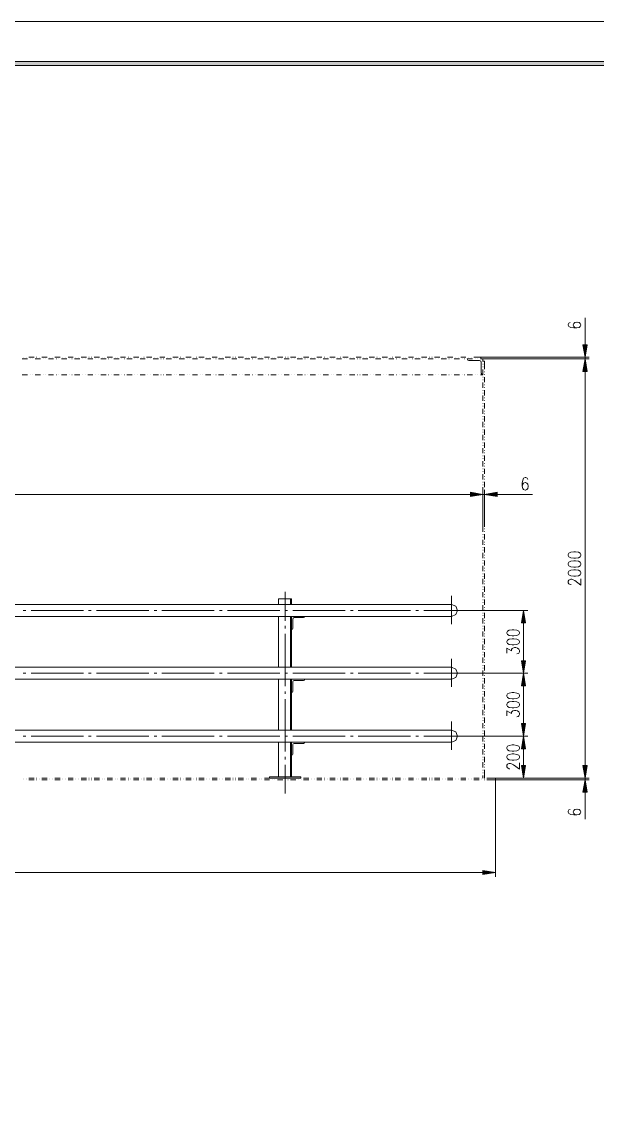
# Model space of a CAD drawing. Header units: millimetres. Extents: x 0 to 829, y 0 to 586.
# Drawn here: x 415.3 to 550.9, y 331.6 to 585.6 of the extents above; entities that cross this region are included whole.
import ezdxf

# ---------------------------------------------------------------- set-up
doc = ezdxf.new("R2010")
doc.units = ezdxf.units.MM

msp = doc.modelspace()

# ---------------------------------------------------------------- hatches: boundary and pattern name
h = msp.add_hatch(color=0)
h.dxf.hatch_style = 2
h.paths.add_polyline_path([(819.788528, 576.266028), (818.80075, 575.281778), (25.142472, 575.281778), (24.154694, 576.266028)])
h = msp.add_hatch(color=0)
h.dxf.hatch_style = 2
h.paths.add_polyline_path([(547.458194, 509.605139), (547.952083, 506.648861), (548.442444, 509.605139)])
h = msp.add_hatch(color=0)
h.dxf.hatch_style = 2
h.paths.add_polyline_path([(547.458194, 503.297472), (547.952083, 506.25375), (548.442444, 503.297472)])
h = msp.add_hatch(color=0)
h.dxf.hatch_style = 2
h.paths.add_polyline_path([(547.458194, 503.297472), (547.952083, 506.25375), (548.442444, 503.297472)])
h = msp.add_hatch(color=0)
h.dxf.hatch_style = 2
h.paths.add_polyline_path([(520.961056, 474.88475), (523.917333, 474.390861), (520.961056, 473.896972)])
h = msp.add_hatch(color=0)
h.dxf.hatch_style = 2
h.paths.add_polyline_path([(520.961056, 474.88475), (523.917333, 474.390861), (520.961056, 473.896972)])
h = msp.add_hatch(color=0)
h.dxf.hatch_style = 2
h.paths.add_polyline_path([(527.268722, 474.88475), (524.312444, 474.390861), (527.268722, 473.896972)])
h = msp.add_hatch(color=0)
h.dxf.hatch_style = 2
h.paths.add_polyline_path([(532.976667, 444.140167), (533.470556, 447.099972), (533.960917, 444.140167)])
h = msp.add_hatch(color=0)
h.dxf.hatch_style = 2
h.paths.add_polyline_path([(532.976667, 435.267806), (533.470556, 432.311528), (533.960917, 435.267806)])
h = msp.add_hatch(color=0)
h.dxf.hatch_style = 2
h.paths.add_polyline_path([(532.976667, 429.351722), (533.470556, 432.311528), (533.960917, 429.351722)])
h = msp.add_hatch(color=0)
h.dxf.hatch_style = 2
h.paths.add_polyline_path([(532.976667, 420.479361), (533.470556, 417.523083), (533.960917, 420.479361)])
h = msp.add_hatch(color=0)
h.dxf.hatch_style = 2
h.paths.add_polyline_path([(532.976667, 414.563278), (533.470556, 417.523083), (533.960917, 414.563278)])
h = msp.add_hatch(color=0)
h.dxf.hatch_style = 2
h.paths.add_polyline_path([(532.976667, 410.619222), (533.470556, 407.662944), (533.960917, 410.619222)])
h = msp.add_hatch(color=0)
h.dxf.hatch_style = 2
h.paths.add_polyline_path([(547.458194, 410.619222), (547.952083, 407.662944), (548.442444, 410.619222)])
h = msp.add_hatch(color=0)
h.dxf.hatch_style = 2
h.paths.add_polyline_path([(547.458194, 410.619222), (547.952083, 407.662944), (548.442444, 410.619222)])
h = msp.add_hatch(color=0)
h.dxf.hatch_style = 2
h.paths.add_polyline_path([(547.458194, 404.311556), (547.952083, 407.267833), (548.442444, 404.311556)])
h = msp.add_hatch(color=0)
h.dxf.hatch_style = 2
h.paths.add_polyline_path([(523.917333, 385.914194), (526.873611, 385.420306), (523.917333, 384.926417)])

# ---------------------------------------------------------------- linework, layer by layer
at = {"color": 0, "lineweight": 0}
for points in [[(0, 0), (0, 585.632278), (829.154778, 585.632278), (829.154778, 0)], [(819.788528, 576.266028), (818.80075, 575.281778), (25.142472, 575.281778), (24.154694, 576.266028)], [(547.458194, 509.605139), (547.952083, 506.648861), (548.442444, 509.605139)], [(547.458194, 503.297472), (547.952083, 506.25375), (548.442444, 503.297472)], [(547.458194, 503.297472), (547.952083, 506.25375), (548.442444, 503.297472)], [(520.961056, 474.88475), (523.917333, 474.390861), (520.961056, 473.896972)], [(520.961056, 474.88475), (523.917333, 474.390861), (520.961056, 473.896972)], [(527.268722, 474.88475), (524.312444, 474.390861), (527.268722, 473.896972)], [(544.008028, 460.022222), (544.149139, 459.704722), (544.572472, 459.493056), (545.2745, 459.387222), (545.697833, 459.387222), (546.403389, 459.493056), (546.823194, 459.704722), (546.964306, 460.022222), (546.964306, 460.233889), (546.823194, 460.551389), (546.403389, 460.763056), (545.697833, 460.865361), (545.2745, 460.865361), (544.572472, 460.763056), (544.149139, 460.551389), (544.008028, 460.233889)], [(544.008028, 457.909083), (544.149139, 457.591583), (544.572472, 457.379917), (545.2745, 457.274083), (545.697833, 457.274083), (546.403389, 457.379917), (546.823194, 457.591583), (546.964306, 457.909083), (546.964306, 458.12075), (546.823194, 458.43825), (546.403389, 458.649917), (545.697833, 458.75575), (545.2745, 458.75575), (544.572472, 458.649917), (544.149139, 458.43825), (544.008028, 458.12075)], [(544.008028, 455.795944), (544.149139, 455.478444), (544.572472, 455.266778), (545.2745, 455.164472), (545.697833, 455.164472), (546.403389, 455.266778), (546.823194, 455.478444), (546.964306, 455.795944), (546.964306, 456.007611), (546.823194, 456.325111), (546.403389, 456.536778), (545.697833, 456.642611), (545.2745, 456.642611), (544.572472, 456.536778), (544.149139, 456.325111), (544.008028, 456.007611)], [(532.976667, 444.140167), (533.470556, 447.099972), (533.960917, 444.140167)], [(529.5265, 441.713056), (529.667611, 441.395556), (530.087417, 441.183889), (530.792972, 441.078056), (531.216306, 441.078056), (531.918333, 441.183889), (532.341667, 441.395556), (532.482778, 441.713056), (532.482778, 441.924722), (532.341667, 442.238694), (531.918333, 442.450361), (531.216306, 442.556194), (530.792972, 442.556194), (530.087417, 442.450361), (529.667611, 442.238694), (529.5265, 441.924722)], [(529.5265, 439.599917), (529.667611, 439.282417), (530.087417, 439.07075), (530.792972, 438.964917), (531.216306, 438.964917), (531.918333, 439.07075), (532.341667, 439.282417), (532.482778, 439.599917), (532.482778, 439.811583), (532.341667, 440.129083), (531.918333, 440.337222), (531.216306, 440.443056), (530.792972, 440.443056), (530.087417, 440.337222), (529.667611, 440.129083), (529.5265, 439.811583)], [(532.976667, 435.267806), (533.470556, 432.311528), (533.960917, 435.267806)], [(532.976667, 429.351722), (533.470556, 432.311528), (533.960917, 429.351722)], [(529.5265, 426.924611), (529.667611, 426.607111), (530.087417, 426.395444), (530.792972, 426.289611), (531.216306, 426.289611), (531.918333, 426.395444), (532.341667, 426.607111), (532.482778, 426.924611), (532.482778, 427.136278), (532.341667, 427.45025), (531.918333, 427.661917), (531.216306, 427.76775), (530.792972, 427.76775), (530.087417, 427.661917), (529.667611, 427.45025), (529.5265, 427.136278)], [(529.5265, 424.811472), (529.667611, 424.493972), (530.087417, 424.282306), (530.792972, 424.176472), (531.216306, 424.176472), (531.918333, 424.282306), (532.341667, 424.493972), (532.482778, 424.811472), (532.482778, 425.023139), (532.341667, 425.340639), (531.918333, 425.548778), (531.216306, 425.654611), (530.792972, 425.654611), (530.087417, 425.548778), (529.667611, 425.340639), (529.5265, 425.023139)], [(532.976667, 420.479361), (533.470556, 417.523083), (533.960917, 420.479361)], [(532.976667, 414.563278), (533.470556, 417.523083), (533.960917, 414.563278)], [(529.5265, 414.598556), (529.667611, 414.281056), (530.087417, 414.072917), (530.792972, 413.967083), (531.216306, 413.967083), (531.918333, 414.072917), (532.341667, 414.281056), (532.482778, 414.598556), (532.482778, 414.810222), (532.341667, 415.127722), (531.918333, 415.339389), (531.216306, 415.445222), (530.792972, 415.445222), (530.087417, 415.339389), (529.667611, 415.127722), (529.5265, 414.810222)], [(529.5265, 412.485417), (529.667611, 412.171444), (530.087417, 411.959778), (530.792972, 411.853944), (531.216306, 411.853944), (531.918333, 411.959778), (532.341667, 412.171444), (532.482778, 412.485417), (532.482778, 412.697083), (532.341667, 413.014583), (531.918333, 413.22625), (531.216306, 413.332083), (530.792972, 413.332083), (530.087417, 413.22625), (529.667611, 413.014583), (529.5265, 412.697083)], [(532.976667, 410.619222), (533.470556, 407.662944), (533.960917, 410.619222)], [(547.458194, 410.619222), (547.952083, 407.662944), (548.442444, 410.619222)], [(547.458194, 410.619222), (547.952083, 407.662944), (548.442444, 410.619222)], [(547.458194, 404.311556), (547.952083, 407.267833), (548.442444, 404.311556)], [(523.917333, 385.914194), (526.873611, 385.420306), (523.917333, 384.926417)]]:
    msp.add_lwpolyline(points, close=True, dxfattribs=at)
for points in [[(547.952083, 509.605139), (547.952083, 515.909278)], [(544.431361, 514.819194), (544.149139, 514.713361), (544.008028, 514.395861), (544.008028, 514.184194), (544.149139, 513.866694), (544.572472, 513.655028), (545.2745, 513.549194), (545.980056, 513.549194), (546.540972, 513.655028), (546.823194, 513.866694), (546.964306, 514.184194), (546.964306, 514.290028), (546.823194, 514.607528), (546.540972, 514.819194), (546.121167, 514.925028), (545.980056, 514.925028), (545.556722, 514.819194), (545.2745, 514.607528), (545.133389, 514.290028), (545.133389, 514.184194), (545.2745, 513.866694), (545.556722, 513.655028), (545.980056, 513.549194)], [(415.466389, 506.25375), (416.697583, 506.25375)], [(415.773306, 506.648861), (415.790944, 506.648861)], [(416.390667, 506.648861), (416.408306, 506.648861)], [(417.008028, 506.648861), (418.239222, 506.648861)], [(417.314944, 506.25375), (417.332583, 506.25375)], [(417.932306, 506.25375), (417.949944, 506.25375)], [(418.546139, 506.25375), (419.780861, 506.25375)], [(418.856583, 506.648861), (418.874222, 506.648861)], [(419.470417, 506.648861), (419.488056, 506.648861)], [(420.087778, 506.648861), (421.318972, 506.648861)], [(420.394694, 506.25375), (420.412333, 506.25375)], [(421.012056, 506.25375), (421.029694, 506.25375)], [(421.629417, 506.25375), (422.860611, 506.25375)], [(421.936333, 506.648861), (421.953972, 506.648861)], [(422.553694, 506.648861), (422.571333, 506.648861)], [(423.167528, 506.648861), (424.40225, 506.648861)], [(423.477972, 506.25375), (423.495611, 506.25375)], [(424.091806, 506.25375), (424.109444, 506.25375)], [(424.709167, 506.25375), (425.940361, 506.25375)], [(425.016083, 506.648861), (425.033722, 506.648861)], [(425.633444, 506.648861), (425.651083, 506.648861)], [(426.250806, 506.648861), (427.482, 506.648861)], [(426.557722, 506.25375), (426.575361, 506.25375)], [(427.175083, 506.25375), (427.192722, 506.25375)], [(427.792444, 506.25375), (429.023639, 506.25375)], [(428.099361, 506.648861), (428.117, 506.648861)], [(428.716722, 506.648861), (428.734361, 506.648861)], [(429.330556, 506.648861), (430.565278, 506.648861)], [(429.641, 506.25375), (429.658639, 506.25375)], [(430.254833, 506.25375), (430.272472, 506.25375)], [(430.872194, 506.25375), (432.103389, 506.25375)], [(431.179111, 506.648861), (431.19675, 506.648861)], [(431.796472, 506.648861), (431.814111, 506.648861)], [(432.413833, 506.648861), (433.645028, 506.648861)], [(432.72075, 506.25375), (432.738389, 506.25375)], [(433.338111, 506.25375), (433.35575, 506.25375)], [(433.951944, 506.25375), (435.186667, 506.25375)], [(434.262389, 506.648861), (434.280028, 506.648861)], [(434.876222, 506.648861), (434.893861, 506.648861)], [(435.493583, 506.648861), (436.724778, 506.648861)], [(435.8005, 506.25375), (435.818139, 506.25375)], [(436.417861, 506.25375), (436.4355, 506.25375)], [(437.035222, 506.25375), (438.266417, 506.25375)], [(437.342139, 506.648861), (437.359778, 506.648861)], [(437.9595, 506.648861), (437.977139, 506.648861)], [(438.573333, 506.648861), (439.808056, 506.648861)], [(438.883778, 506.25375), (438.901417, 506.25375)], [(439.497611, 506.25375), (439.51525, 506.25375)], [(440.114972, 506.25375), (441.346167, 506.25375)], [(440.421889, 506.648861), (440.439528, 506.648861)], [(441.03925, 506.648861), (441.056889, 506.648861)], [(441.656611, 506.648861), (442.887806, 506.648861)], [(441.963528, 506.25375), (441.981167, 506.25375)], [(442.580889, 506.25375), (442.598528, 506.25375)], [(443.194722, 506.25375), (444.429444, 506.25375)], [(443.505167, 506.648861), (443.522806, 506.648861)], [(444.119, 506.648861), (444.136639, 506.648861)], [(444.736361, 506.648861), (445.967556, 506.648861)], [(445.043278, 506.25375), (445.060917, 506.25375)], [(445.660639, 506.25375), (445.678278, 506.25375)], [(446.278, 506.25375), (447.509194, 506.25375)], [(446.584917, 506.648861), (446.602556, 506.648861)], [(447.202278, 506.648861), (447.219917, 506.648861)], [(447.816111, 506.648861), (449.050833, 506.648861)], [(448.126556, 506.25375), (448.144194, 506.25375)], [(448.740389, 506.25375), (448.758028, 506.25375)], [(449.35775, 506.25375), (450.588944, 506.25375)], [(449.664667, 506.648861), (449.682306, 506.648861)], [(450.282028, 506.648861), (450.299667, 506.648861)], [(450.899389, 506.648861), (452.130583, 506.648861)], [(451.206306, 506.25375), (451.223944, 506.25375)], [(451.823667, 506.25375), (451.841306, 506.25375)], [(452.4375, 506.25375), (453.672222, 506.25375)], [(452.747944, 506.648861), (452.765583, 506.648861)], [(453.361778, 506.648861), (453.379417, 506.648861)], [(453.979139, 506.648861), (455.210333, 506.648861)], [(454.286056, 506.25375), (454.303694, 506.25375)], [(454.903417, 506.25375), (454.921056, 506.25375)], [(455.520778, 506.25375), (456.751972, 506.25375)], [(455.827694, 506.648861), (455.845333, 506.648861)], [(456.445056, 506.648861), (456.462694, 506.648861)], [(457.058889, 506.648861), (458.293611, 506.648861)], [(457.369333, 506.25375), (457.386972, 506.25375)], [(457.983167, 506.25375), (458.000806, 506.25375)], [(458.600528, 506.25375), (459.831722, 506.25375)], [(458.907444, 506.648861), (458.925083, 506.648861)], [(459.524806, 506.648861), (459.542444, 506.648861)], [(460.142167, 506.648861), (461.373361, 506.648861)], [(460.449083, 506.25375), (460.466722, 506.25375)], [(461.066444, 506.25375), (461.084083, 506.25375)], [(461.680278, 506.25375), (462.915, 506.25375)], [(461.990722, 506.648861), (462.008361, 506.648861)], [(462.604556, 506.648861), (462.622194, 506.648861)], [(463.221917, 506.648861), (464.453111, 506.648861)], [(463.528833, 506.25375), (463.546472, 506.25375)], [(464.146194, 506.25375), (464.163833, 506.25375)], [(464.763556, 506.25375), (465.99475, 506.25375)], [(465.070472, 506.648861), (465.088111, 506.648861)], [(465.687833, 506.648861), (465.705472, 506.648861)], [(466.301667, 506.648861), (467.536389, 506.648861)], [(466.612111, 506.25375), (466.62975, 506.25375)], [(467.225944, 506.25375), (467.243583, 506.25375)], [(467.843306, 506.25375), (469.0745, 506.25375)], [(468.150222, 506.648861), (468.167861, 506.648861)], [(468.767583, 506.648861), (468.785222, 506.648861)], [(469.384944, 506.648861), (470.616139, 506.648861)], [(469.691861, 506.25375), (469.7095, 506.25375)], [(470.309222, 506.25375), (470.326861, 506.25375)], [(470.923056, 506.25375), (472.157778, 506.25375)], [(471.2335, 506.648861), (471.251139, 506.648861)], [(471.847333, 506.648861), (471.864972, 506.648861)], [(472.464694, 506.648861), (473.695889, 506.648861)], [(472.771611, 506.25375), (472.78925, 506.25375)], [(473.388972, 506.25375), (473.406611, 506.25375)], [(474.006333, 506.25375), (475.237528, 506.25375)], [(474.31325, 506.648861), (474.330889, 506.648861)], [(474.930611, 506.648861), (474.94825, 506.648861)], [(475.544444, 506.648861), (476.779167, 506.648861)], [(475.854889, 506.25375), (475.872528, 506.25375)], [(476.468722, 506.25375), (476.486361, 506.25375)], [(477.086083, 506.25375), (478.317278, 506.25375)], [(477.393, 506.648861), (477.410639, 506.648861)], [(478.010361, 506.648861), (478.028, 506.648861)], [(478.627722, 506.648861), (479.858917, 506.648861)], [(478.934639, 506.25375), (478.952278, 506.25375)], [(479.552, 506.25375), (479.569639, 506.25375)], [(480.165833, 506.25375), (481.400556, 506.25375)], [(480.476278, 506.648861), (480.493917, 506.648861)], [(481.090111, 506.648861), (481.10775, 506.648861)], [(481.707472, 506.648861), (482.938667, 506.648861)], [(482.014389, 506.25375), (482.032028, 506.25375)], [(482.63175, 506.25375), (482.649389, 506.25375)], [(483.249111, 506.25375), (484.480306, 506.25375)], [(483.556028, 506.648861), (483.573667, 506.648861)], [(484.173389, 506.648861), (484.191028, 506.648861)], [(484.787222, 506.648861), (486.021944, 506.648861)], [(485.097667, 506.25375), (485.115306, 506.25375)], [(485.7115, 506.25375), (485.729139, 506.25375)], [(486.328861, 506.25375), (487.560056, 506.25375)], [(486.635778, 506.648861), (486.653417, 506.648861)], [(487.253139, 506.648861), (487.270778, 506.648861)], [(487.8705, 506.648861), (489.101694, 506.648861)], [(488.177417, 506.25375), (488.195056, 506.25375)], [(488.794778, 506.25375), (488.812417, 506.25375)], [(489.408611, 506.25375), (490.643333, 506.25375)], [(489.719056, 506.648861), (489.736694, 506.648861)], [(490.332889, 506.648861), (490.350528, 506.648861)], [(490.95025, 506.648861), (492.181444, 506.648861)], [(491.257167, 506.25375), (491.274806, 506.25375)], [(491.874528, 506.25375), (491.892167, 506.25375)], [(492.491889, 506.25375), (493.723083, 506.25375)], [(492.798806, 506.648861), (492.816444, 506.648861)], [(493.416167, 506.648861), (493.433806, 506.648861)], [(494.033528, 506.648861), (495.264722, 506.648861)], [(494.340444, 506.25375), (494.358083, 506.25375)], [(494.957806, 506.25375), (494.975444, 506.25375)], [(495.571639, 506.25375), (496.806361, 506.25375)], [(495.882083, 506.648861), (495.899722, 506.648861)], [(496.495917, 506.648861), (496.513556, 506.648861)], [(497.113278, 506.648861), (498.344472, 506.648861)], [(497.420194, 506.25375), (497.437833, 506.25375)], [(498.037556, 506.25375), (498.055194, 506.25375)], [(498.654917, 506.25375), (499.886111, 506.25375)], [(498.961833, 506.648861), (498.979472, 506.648861)], [(499.579194, 506.648861), (499.596833, 506.648861)], [(500.193028, 506.648861), (501.42775, 506.648861)], [(500.503472, 506.25375), (500.521111, 506.25375)], [(501.117306, 506.25375), (501.134944, 506.25375)], [(501.734667, 506.25375), (502.965861, 506.25375)], [(502.041583, 506.648861), (502.059222, 506.648861)], [(502.658944, 506.648861), (502.676583, 506.648861)], [(503.276306, 506.648861), (504.5075, 506.648861)], [(503.583222, 506.25375), (503.600861, 506.25375)], [(504.200583, 506.25375), (504.218222, 506.25375)], [(504.814417, 506.25375), (506.049139, 506.25375)], [(505.124861, 506.648861), (505.1425, 506.648861)], [(505.738694, 506.648861), (505.756333, 506.648861)], [(506.356056, 506.648861), (507.58725, 506.648861)], [(506.662972, 506.25375), (506.680611, 506.25375)], [(507.280333, 506.25375), (507.297972, 506.25375)], [(507.897694, 506.25375), (509.128889, 506.25375)], [(508.204611, 506.648861), (508.22225, 506.648861)], [(508.821972, 506.648861), (508.839611, 506.648861)], [(509.435806, 506.648861), (510.670528, 506.648861)], [(509.74625, 506.25375), (509.763889, 506.25375)], [(510.360083, 506.25375), (510.377722, 506.25375)], [(510.977444, 506.25375), (512.208639, 506.25375)], [(511.284361, 506.648861), (511.302, 506.648861)], [(511.901722, 506.648861), (511.919361, 506.648861)], [(512.519083, 506.648861), (513.750278, 506.648861)], [(512.826, 506.25375), (512.843639, 506.25375)], [(513.443361, 506.25375), (513.461, 506.25375)], [(514.057194, 506.25375), (515.291917, 506.25375)], [(514.367639, 506.648861), (514.385278, 506.648861)], [(514.981472, 506.648861), (514.999111, 506.648861)], [(515.598833, 506.648861), (516.830028, 506.648861)], [(515.90575, 506.25375), (515.923389, 506.25375)], [(516.523111, 506.25375), (516.54075, 506.25375)], [(517.140472, 506.25375), (518.371667, 506.25375)], [(517.447389, 506.648861), (517.465028, 506.648861)], [(518.06475, 506.648861), (518.082389, 506.648861)], [(518.678583, 506.648861), (519.913306, 506.648861)], [(518.989028, 506.25375), (519.006667, 506.25375)], [(519.602861, 506.25375), (519.6205, 506.25375)], [(520.220222, 506.25375), (521.451417, 506.25375)], [(520.220222, 506.25375), (520.336639, 505.975056), (520.615333, 505.858639)], [(520.527139, 506.648861), (520.544778, 506.648861)], [(523.127111, 505.858639), (520.615333, 505.858639)], [(521.1445, 506.648861), (521.162139, 506.648861)], [(521.761861, 506.648861), (523.423444, 506.648861)], [(522.068778, 506.25375), (522.086417, 506.25375)], [(522.686139, 506.25375), (522.703778, 506.25375)], [(523.522222, 505.467056), (523.405806, 505.74575), (523.127111, 505.858639)], [(523.299972, 506.25375), (523.917333, 506.25375)], [(523.423444, 506.648861), (548.936333, 506.648861)], [(523.423444, 506.648861), (523.423444, 506.25375)], [(523.917333, 506.25375), (523.917333, 505.636389)], [(523.917333, 506.25375), (548.936333, 506.25375)], [(523.917333, 506.25375), (548.936333, 506.25375)], [(524.312444, 505.759861), (523.917333, 505.759861)], [(524.312444, 505.759861), (524.312444, 503.851333)], [(547.952083, 506.25375), (547.952083, 506.648861)], [(523.522222, 505.467056), (523.522222, 502.95175)], [(523.917333, 505.022556), (523.934972, 505.022556)], [(523.917333, 504.405194), (523.934972, 504.405194)], [(523.917333, 503.787833), (523.917333, 502.556639)], [(524.312444, 503.233972), (524.330083, 503.233972)], [(547.952083, 503.297472), (547.952083, 410.619222)], [(547.952083, 503.297472), (547.952083, 500.337667)], [(415.466389, 502.556639), (416.697583, 502.556639)], [(417.314944, 502.556639), (417.332583, 502.556639)], [(417.932306, 502.556639), (417.949944, 502.556639)], [(418.546139, 502.556639), (419.780861, 502.556639)], [(420.394694, 502.556639), (420.412333, 502.556639)], [(421.012056, 502.556639), (421.029694, 502.556639)], [(421.629417, 502.556639), (422.860611, 502.556639)], [(423.477972, 502.556639), (423.495611, 502.556639)], [(424.091806, 502.556639), (424.109444, 502.556639)], [(424.709167, 502.556639), (425.940361, 502.556639)], [(426.557722, 502.556639), (426.575361, 502.556639)], [(427.175083, 502.556639), (427.192722, 502.556639)], [(427.792444, 502.556639), (429.023639, 502.556639)], [(429.641, 502.556639), (429.658639, 502.556639)], [(430.254833, 502.556639), (430.272472, 502.556639)], [(430.872194, 502.556639), (432.103389, 502.556639)], [(432.72075, 502.556639), (432.738389, 502.556639)], [(433.338111, 502.556639), (433.35575, 502.556639)], [(433.951944, 502.556639), (435.186667, 502.556639)], [(435.8005, 502.556639), (435.818139, 502.556639)], [(436.417861, 502.556639), (436.4355, 502.556639)], [(437.035222, 502.556639), (438.266417, 502.556639)], [(438.883778, 502.556639), (438.901417, 502.556639)], [(439.497611, 502.556639), (439.51525, 502.556639)], [(440.114972, 502.556639), (441.346167, 502.556639)], [(441.963528, 502.556639), (441.981167, 502.556639)], [(442.580889, 502.556639), (442.598528, 502.556639)], [(443.194722, 502.556639), (444.429444, 502.556639)], [(445.043278, 502.556639), (445.060917, 502.556639)], [(445.660639, 502.556639), (445.678278, 502.556639)], [(446.278, 502.556639), (447.509194, 502.556639)], [(448.126556, 502.556639), (448.144194, 502.556639)], [(448.740389, 502.556639), (448.758028, 502.556639)], [(449.35775, 502.556639), (450.588944, 502.556639)], [(451.206306, 502.556639), (451.223944, 502.556639)], [(451.823667, 502.556639), (451.841306, 502.556639)], [(452.4375, 502.556639), (453.672222, 502.556639)], [(454.286056, 502.556639), (454.303694, 502.556639)], [(454.903417, 502.556639), (454.921056, 502.556639)], [(455.520778, 502.556639), (456.751972, 502.556639)], [(457.369333, 502.556639), (457.386972, 502.556639)], [(457.983167, 502.556639), (458.000806, 502.556639)], [(458.600528, 502.556639), (459.831722, 502.556639)], [(460.449083, 502.556639), (460.466722, 502.556639)], [(461.066444, 502.556639), (461.084083, 502.556639)], [(461.680278, 502.556639), (462.915, 502.556639)], [(463.528833, 502.556639), (463.546472, 502.556639)], [(464.146194, 502.556639), (464.163833, 502.556639)], [(464.763556, 502.556639), (465.99475, 502.556639)], [(466.612111, 502.556639), (466.62975, 502.556639)], [(467.225944, 502.556639), (467.243583, 502.556639)], [(467.843306, 502.556639), (469.0745, 502.556639)], [(469.691861, 502.556639), (469.7095, 502.556639)], [(470.309222, 502.556639), (470.326861, 502.556639)], [(470.923056, 502.556639), (472.157778, 502.556639)], [(472.771611, 502.556639), (472.78925, 502.556639)], [(473.388972, 502.556639), (473.406611, 502.556639)], [(474.006333, 502.556639), (475.237528, 502.556639)], [(475.854889, 502.556639), (475.872528, 502.556639)], [(476.468722, 502.556639), (476.486361, 502.556639)], [(477.086083, 502.556639), (478.317278, 502.556639)], [(478.934639, 502.556639), (478.952278, 502.556639)], [(479.552, 502.556639), (479.569639, 502.556639)], [(480.165833, 502.556639), (481.400556, 502.556639)], [(482.014389, 502.556639), (482.032028, 502.556639)], [(482.63175, 502.556639), (482.649389, 502.556639)], [(483.249111, 502.556639), (484.480306, 502.556639)], [(485.097667, 502.556639), (485.115306, 502.556639)], [(485.7115, 502.556639), (485.729139, 502.556639)], [(486.328861, 502.556639), (487.560056, 502.556639)], [(488.177417, 502.556639), (488.195056, 502.556639)], [(488.794778, 502.556639), (488.812417, 502.556639)], [(489.408611, 502.556639), (490.643333, 502.556639)], [(491.257167, 502.556639), (491.274806, 502.556639)], [(491.874528, 502.556639), (491.892167, 502.556639)], [(492.491889, 502.556639), (493.723083, 502.556639)], [(494.340444, 502.556639), (494.358083, 502.556639)], [(494.957806, 502.556639), (494.975444, 502.556639)], [(495.571639, 502.556639), (496.806361, 502.556639)], [(497.420194, 502.556639), (497.437833, 502.556639)], [(498.037556, 502.556639), (498.055194, 502.556639)], [(498.654917, 502.556639), (499.886111, 502.556639)], [(500.503472, 502.556639), (500.521111, 502.556639)], [(501.117306, 502.556639), (501.134944, 502.556639)], [(501.734667, 502.556639), (502.965861, 502.556639)], [(503.583222, 502.556639), (503.600861, 502.556639)], [(504.200583, 502.556639), (504.218222, 502.556639)], [(504.814417, 502.556639), (506.049139, 502.556639)], [(506.662972, 502.556639), (506.680611, 502.556639)], [(507.280333, 502.556639), (507.297972, 502.556639)], [(507.897694, 502.556639), (509.128889, 502.556639)], [(509.74625, 502.556639), (509.763889, 502.556639)], [(510.360083, 502.556639), (510.377722, 502.556639)], [(510.977444, 502.556639), (512.208639, 502.556639)], [(512.826, 502.556639), (512.843639, 502.556639)], [(513.443361, 502.556639), (513.461, 502.556639)], [(514.057194, 502.556639), (515.291917, 502.556639)], [(515.90575, 502.556639), (515.923389, 502.556639)], [(516.523111, 502.556639), (516.54075, 502.556639)], [(517.140472, 502.556639), (518.371667, 502.556639)], [(518.989028, 502.556639), (519.006667, 502.556639)], [(519.602861, 502.556639), (519.6205, 502.556639)], [(520.220222, 502.556639), (521.451417, 502.556639)], [(522.068778, 502.556639), (522.086417, 502.556639)], [(522.686139, 502.556639), (522.703778, 502.556639)], [(523.299972, 502.556639), (523.917333, 502.556639)], [(523.522222, 502.95175), (523.638639, 502.673056), (523.917333, 502.556639)], [(523.917333, 501.939278), (523.934972, 501.939278)], [(523.917333, 501.325444), (523.934972, 501.325444)], [(523.917333, 500.708083), (523.917333, 499.476889)], [(524.312444, 502.620139), (524.330083, 502.620139)], [(524.312444, 502.002778), (524.312444, 500.771583)], [(523.917333, 498.859528), (523.934972, 498.859528)], [(523.917333, 498.242167), (523.934972, 498.242167)], [(524.312444, 500.154222), (524.330083, 500.154222)], [(524.312444, 499.536861), (524.330083, 499.536861)], [(524.312444, 498.923028), (524.312444, 497.688306)], [(523.917333, 497.628333), (523.917333, 496.393611)], [(523.917333, 495.779778), (523.934972, 495.779778)], [(524.312444, 497.074472), (524.330083, 497.074472)], [(524.312444, 496.457111), (524.330083, 496.457111)], [(524.312444, 495.83975), (524.312444, 494.608556)], [(523.917333, 495.162417), (523.934972, 495.162417)], [(523.917333, 494.545056), (523.917333, 493.313861)], [(524.312444, 493.991194), (524.330083, 493.991194)], [(524.312444, 493.377361), (524.330083, 493.377361)], [(523.917333, 492.6965), (523.934972, 492.6965)], [(523.917333, 492.082667), (523.934972, 492.082667)], [(523.917333, 491.465306), (523.917333, 490.234111)], [(524.312444, 492.76), (524.312444, 491.528806)], [(524.312444, 490.911444), (524.330083, 490.911444)], [(523.917333, 489.61675), (523.934972, 489.61675)], [(523.917333, 488.999389), (523.934972, 488.999389)], [(523.917333, 488.385556), (523.917333, 487.150833)], [(524.312444, 490.294083), (524.330083, 490.294083)], [(524.312444, 489.68025), (524.312444, 488.445528)], [(524.312444, 487.831694), (524.330083, 487.831694)], [(523.917333, 486.537), (523.934972, 486.537)], [(523.917333, 485.919639), (523.934972, 485.919639)], [(523.917333, 485.302278), (523.917333, 484.071083)], [(524.312444, 487.214333), (524.330083, 487.214333)], [(524.312444, 486.596972), (524.312444, 485.365778)], [(523.917333, 483.453722), (523.934972, 483.453722)], [(523.917333, 482.839889), (523.934972, 482.839889)], [(524.312444, 484.748417), (524.330083, 484.748417)], [(524.312444, 484.134583), (524.330083, 484.134583)], [(524.312444, 483.517222), (524.312444, 482.2825)], [(523.917333, 482.222528), (523.917333, 480.991333)], [(523.917333, 480.373972), (523.934972, 480.373972)], [(524.312444, 481.668667), (524.330083, 481.668667)], [(524.312444, 481.051306), (524.330083, 481.051306)], [(524.312444, 480.433944), (524.312444, 479.20275)], [(523.917333, 479.756611), (523.934972, 479.756611)], [(523.917333, 479.142778), (523.917333, 477.908056)], [(524.312444, 478.585389), (524.330083, 478.585389)], [(524.312444, 477.971556), (524.330083, 477.971556)], [(534.444222, 477.911583), (534.338389, 478.193806), (534.020889, 478.334917), (533.809222, 478.334917), (533.491722, 478.193806), (533.280056, 477.770472), (533.17775, 477.064917), (533.17775, 476.362889), (533.280056, 475.798444), (533.491722, 475.516222), (533.809222, 475.375111), (533.915056, 475.375111), (534.232556, 475.516222), (534.444222, 475.798444), (534.550056, 476.221778), (534.550056, 476.362889), (534.444222, 476.786222), (534.232556, 477.064917), (533.915056, 477.206028), (533.809222, 477.206028), (533.491722, 477.064917), (533.280056, 476.786222), (533.17775, 476.362889)], [(523.917333, 477.294222), (523.934972, 477.294222)], [(523.917333, 476.676861), (523.934972, 476.676861)], [(523.917333, 476.0595), (523.917333, 474.828306)], [(523.917333, 466.760278), (523.917333, 475.375111)], [(523.917333, 466.760278), (523.917333, 475.375111)], [(524.312444, 477.354194), (524.312444, 476.123)], [(524.312444, 475.505639), (524.330083, 475.505639)], [(524.312444, 466.760278), (524.312444, 475.375111)], [(83.213222, 474.390861), (520.961056, 474.390861)], [(520.961056, 474.390861), (518.00125, 474.390861)], [(523.917333, 474.390861), (524.312444, 474.390861)], [(523.917333, 474.210944), (523.934972, 474.210944)], [(523.917333, 473.597111), (523.934972, 473.597111)], [(523.917333, 472.97975), (523.917333, 471.748556)], [(524.312444, 474.888278), (524.330083, 474.888278)], [(524.312444, 474.274444), (524.312444, 473.039722)], [(527.268722, 474.390861), (535.534306, 474.390861)], [(523.917333, 471.131194), (523.934972, 471.131194)], [(523.917333, 470.513833), (523.934972, 470.513833)], [(524.312444, 472.425889), (524.330083, 472.425889)], [(524.312444, 471.808528), (524.330083, 471.808528)], [(524.312444, 471.191167), (524.312444, 469.959972)], [(523.917333, 469.9), (523.917333, 468.665278)], [(523.917333, 468.051444), (523.934972, 468.051444)], [(524.312444, 469.342611), (524.330083, 469.342611)], [(524.312444, 468.728778), (524.330083, 468.728778)], [(524.312444, 468.111417), (524.312444, 466.880222)], [(523.917333, 467.434083), (523.934972, 467.434083)], [(523.917333, 466.816722), (523.917333, 465.585528)], [(523.917333, 464.968167), (523.934972, 464.968167)], [(524.312444, 466.262861), (524.330083, 466.262861)], [(524.312444, 465.6455), (524.330083, 465.6455)], [(524.312444, 465.031667), (524.312444, 463.796944)], [(523.917333, 464.354333), (523.934972, 464.354333)], [(523.917333, 463.736972), (523.917333, 462.505778)], [(524.312444, 463.183111), (524.330083, 463.183111)], [(524.312444, 462.56575), (524.330083, 462.56575)], [(523.917333, 461.888417), (523.934972, 461.888417)], [(523.917333, 461.271056), (523.934972, 461.271056)], [(523.917333, 460.657222), (523.917333, 459.4225)], [(524.312444, 461.948389), (524.312444, 460.717194)], [(524.312444, 460.099833), (524.330083, 460.099833)], [(523.917333, 458.808667), (523.934972, 458.808667)], [(523.917333, 458.191306), (523.934972, 458.191306)], [(523.917333, 457.573944), (523.917333, 456.34275)], [(524.312444, 459.486), (524.330083, 459.486)], [(524.312444, 458.868639), (524.312444, 457.637444)], [(523.917333, 455.725389), (523.934972, 455.725389)], [(523.917333, 455.111556), (523.934972, 455.111556)], [(524.312444, 457.020083), (524.330083, 457.020083)], [(524.312444, 456.402722), (524.330083, 456.402722)], [(524.312444, 455.788889), (524.312444, 454.554167)], [(523.917333, 454.494194), (523.917333, 453.263)], [(523.917333, 452.645639), (523.934972, 452.645639)], [(524.312444, 453.940333), (524.330083, 453.940333)], [(524.312444, 453.322972), (524.330083, 453.322972)], [(524.312444, 452.705611), (524.312444, 451.474417)], [(544.710056, 453.157167), (544.572472, 453.157167), (544.29025, 453.263), (544.149139, 453.365306), (544.008028, 453.576972), (544.008028, 454.000306), (544.149139, 454.211972), (544.29025, 454.317806), (544.572472, 454.423639), (544.851167, 454.423639), (545.133389, 454.317806), (545.556722, 454.106139), (546.964306, 453.051333), (546.964306, 454.529472)], [(475.780806, 449.858694), (478.88525, 449.858694)], [(475.780806, 449.858694), (475.780806, 448.504028)], [(477.333028, 451.463833), (477.333028, 444.683444)], [(478.588917, 449.858694), (478.588917, 448.504028)], [(478.88525, 449.858694), (478.88525, 448.504028)], [(516.523111, 450.504278), (516.523111, 443.868528)], [(523.917333, 452.028278), (523.934972, 452.028278)], [(523.917333, 451.414444), (523.917333, 450.179722)], [(524.312444, 450.857056), (524.330083, 450.857056)], [(524.312444, 450.243222), (524.330083, 450.243222)], [(97.705333, 448.504028), (516.523111, 448.504028)], [(516.523111, 445.695917), (517.517944, 446.105139), (517.927167, 447.099972), (517.517944, 448.091278), (516.523111, 448.504028)], [(523.917333, 449.565889), (523.934972, 449.565889)], [(523.917333, 448.948528), (523.934972, 448.948528)], [(523.917333, 448.331167), (523.917333, 447.099972)], [(524.312444, 449.625861), (524.312444, 448.394667)], [(524.312444, 447.777306), (524.330083, 447.777306)], [(524.312444, 447.159944), (524.330083, 447.159944)], [(97.705333, 445.695917), (516.523111, 445.695917)], [(415.695694, 447.099972), (416.309528, 447.099972)], [(417.54425, 447.099972), (429.866778, 447.099972)], [(431.097972, 447.099972), (431.715333, 447.099972)], [(432.946528, 447.099972), (445.272583, 447.099972)], [(446.503778, 447.099972), (447.121139, 447.099972)], [(448.352333, 447.099972), (460.678389, 447.099972)], [(461.909583, 447.099972), (462.526944, 447.099972)], [(463.758139, 447.099972), (476.080667, 447.099972)], [(475.780806, 445.695917), (475.780806, 433.715583)], [(477.315389, 447.099972), (477.929222, 447.099972)], [(478.588917, 445.695917), (478.588917, 433.715583)], [(478.88525, 445.695917), (478.88525, 433.715583)], [(479.163944, 447.099972), (491.486472, 447.099972)], [(479.477917, 445.399583), (479.269778, 445.311389), (479.181583, 445.10325)], [(479.477917, 445.399583), (479.269778, 445.311389), (479.181583, 445.10325)], [(479.181583, 445.10325), (479.181583, 442.884278)], [(479.181583, 445.10325), (479.181583, 442.884278)], [(479.477917, 445.399583), (481.696889, 445.399583)], [(479.477917, 445.399583), (481.696889, 445.399583)], [(481.696889, 445.399583), (481.905028, 445.48425), (481.989694, 445.695917)], [(481.696889, 445.399583), (481.905028, 445.48425), (481.989694, 445.695917)], [(492.717667, 447.099972), (493.335028, 447.099972)], [(494.566222, 447.099972), (506.892278, 447.099972)], [(508.123472, 447.099972), (508.740833, 447.099972)], [(509.972028, 447.099972), (521.292667, 447.099972)], [(517.927167, 447.099972), (534.454806, 447.099972)], [(523.917333, 446.482611), (523.934972, 446.482611)], [(523.917333, 445.868778), (523.934972, 445.868778)], [(523.917333, 445.251417), (523.917333, 444.020222)], [(524.312444, 446.546111), (524.312444, 445.311389)], [(524.312444, 444.697556), (524.330083, 444.697556)], [(477.333028, 443.45225), (477.333028, 442.834889)], [(478.88525, 442.587944), (479.093389, 442.676139), (479.181583, 442.884278)], [(478.88525, 442.587944), (479.093389, 442.676139), (479.181583, 442.884278)], [(523.917333, 443.402861), (523.934972, 443.402861)], [(523.917333, 442.7855), (523.934972, 442.7855)], [(523.917333, 442.171667), (523.917333, 440.936944)], [(524.312444, 444.080194), (524.330083, 444.080194)], [(524.312444, 443.462833), (524.312444, 442.231639)], [(533.470556, 435.267806), (533.470556, 444.140167)], [(477.333028, 441.603694), (477.333028, 429.281167)], [(523.917333, 440.319583), (523.934972, 440.319583)], [(523.917333, 439.70575), (523.934972, 439.70575)], [(524.312444, 441.614278), (524.330083, 441.614278)], [(524.312444, 441.000444), (524.330083, 441.000444)], [(524.312444, 440.383083), (524.312444, 439.151889)], [(523.917333, 439.088389), (523.917333, 437.857194)], [(523.917333, 437.239833), (523.934972, 437.239833)], [(524.312444, 438.534528), (524.330083, 438.534528)], [(524.312444, 437.917167), (524.330083, 437.917167)], [(524.312444, 437.303333), (524.312444, 436.068611)], [(529.5265, 437.063444), (529.5265, 438.227611), (530.651861, 437.592611), (530.651861, 437.910111), (530.792972, 438.121778), (530.934083, 438.227611), (531.357417, 438.333444), (531.639639, 438.333444), (532.059444, 438.227611), (532.341667, 438.015944), (532.482778, 437.698444), (532.482778, 437.380944), (532.341667, 437.063444), (532.200556, 436.957611), (531.918333, 436.851778)], [(516.523111, 435.715833), (516.523111, 429.080083)], [(523.917333, 436.622472), (523.934972, 436.622472)], [(523.917333, 436.008639), (523.917333, 434.773917)], [(524.312444, 435.454778), (524.330083, 435.454778)], [(524.312444, 434.837417), (524.330083, 434.837417)], [(97.705333, 433.715583), (516.523111, 433.715583)], [(415.695694, 432.311528), (416.309528, 432.311528)], [(417.54425, 432.311528), (429.866778, 432.311528)], [(431.097972, 432.311528), (431.715333, 432.311528)], [(432.946528, 432.311528), (445.272583, 432.311528)], [(446.503778, 432.311528), (447.121139, 432.311528)], [(448.352333, 432.311528), (460.678389, 432.311528)], [(461.909583, 432.311528), (462.526944, 432.311528)], [(463.758139, 432.311528), (476.080667, 432.311528)], [(477.315389, 432.311528), (477.929222, 432.311528)], [(479.163944, 432.311528), (491.486472, 432.311528)], [(492.717667, 432.311528), (493.335028, 432.311528)], [(494.566222, 432.311528), (506.892278, 432.311528)], [(508.123472, 432.311528), (508.740833, 432.311528)], [(509.972028, 432.311528), (521.292667, 432.311528)], [(516.523111, 430.907472), (517.517944, 431.316694), (517.927167, 432.311528), (517.517944, 433.302833), (516.523111, 433.715583)], [(517.927167, 432.311528), (534.454806, 432.311528)], [(517.927167, 432.311528), (534.454806, 432.311528)], [(523.917333, 434.160083), (523.934972, 434.160083)], [(523.917333, 433.542722), (523.934972, 433.542722)], [(523.917333, 432.925361), (523.917333, 431.694167)], [(524.312444, 434.220056), (524.312444, 432.988861)], [(524.312444, 432.3715), (524.330083, 432.3715)], [(97.705333, 430.907472), (516.523111, 430.907472)], [(475.780806, 430.907472), (475.780806, 418.927139)], [(478.588917, 430.907472), (478.588917, 418.927139)], [(478.88525, 430.907472), (478.88525, 418.927139)], [(479.477917, 430.611139), (479.269778, 430.522944), (479.181583, 430.314806)], [(479.181583, 430.314806), (479.181583, 428.095833)], [(479.477917, 430.611139), (481.696889, 430.611139)], [(481.696889, 430.611139), (481.905028, 430.695806), (481.989694, 430.907472)], [(523.917333, 431.076806), (523.934972, 431.076806)], [(523.917333, 430.462972), (523.934972, 430.462972)], [(523.917333, 429.845611), (523.917333, 428.614417)], [(524.312444, 431.757667), (524.330083, 431.757667)], [(524.312444, 431.140306), (524.312444, 429.909111)], [(477.333028, 428.046444), (477.333028, 427.432611)], [(478.88525, 427.7995), (479.093389, 427.887694), (479.181583, 428.095833)], [(523.917333, 427.997056), (523.934972, 427.997056)], [(523.917333, 427.379694), (523.934972, 427.379694)], [(524.312444, 429.29175), (524.330083, 429.29175)], [(524.312444, 428.674389), (524.330083, 428.674389)], [(524.312444, 428.060556), (524.312444, 426.825833)], [(533.470556, 420.479361), (533.470556, 429.351722)], [(477.333028, 426.197889), (477.333028, 413.875361)], [(523.917333, 426.765861), (523.917333, 425.531139)], [(523.917333, 424.917306), (523.934972, 424.917306)], [(523.917333, 424.299944), (523.934972, 424.299944)], [(524.312444, 426.212), (524.330083, 426.212)], [(524.312444, 425.594639), (524.330083, 425.594639)], [(524.312444, 424.977278), (524.312444, 423.746083)], [(523.917333, 423.682583), (523.917333, 422.451389)], [(523.917333, 421.834028), (523.934972, 421.834028)], [(524.312444, 423.128722), (524.330083, 423.128722)], [(524.312444, 422.514889), (524.330083, 422.514889)], [(524.312444, 421.897528), (524.312444, 420.666333)], [(529.5265, 422.275), (529.5265, 423.439167), (530.651861, 422.804167), (530.651861, 423.121667), (530.792972, 423.333333), (530.934083, 423.439167), (531.357417, 423.541472), (531.639639, 423.541472), (532.059444, 423.439167), (532.341667, 423.2275), (532.482778, 422.91), (532.482778, 422.5925), (532.341667, 422.275), (532.200556, 422.169167), (531.918333, 422.063333)], [(516.523111, 420.927389), (516.523111, 414.291639)], [(523.917333, 421.220194), (523.934972, 421.220194)], [(523.917333, 420.602833), (523.917333, 419.371639)], [(524.312444, 420.048972), (524.330083, 420.048972)], [(524.312444, 419.431611), (524.330083, 419.431611)], [(97.705333, 418.927139), (516.523111, 418.927139)], [(415.695694, 417.523083), (416.309528, 417.523083)], [(417.54425, 417.523083), (429.866778, 417.523083)], [(431.097972, 417.523083), (431.715333, 417.523083)], [(432.946528, 417.523083), (445.272583, 417.523083)], [(446.503778, 417.523083), (447.121139, 417.523083)], [(448.352333, 417.523083), (460.678389, 417.523083)], [(461.909583, 417.523083), (462.526944, 417.523083)], [(463.758139, 417.523083), (476.080667, 417.523083)], [(477.315389, 417.523083), (477.929222, 417.523083)], [(479.163944, 417.523083), (491.486472, 417.523083)], [(492.717667, 417.523083), (493.335028, 417.523083)], [(494.566222, 417.523083), (506.892278, 417.523083)], [(508.123472, 417.523083), (508.740833, 417.523083)], [(509.972028, 417.523083), (521.292667, 417.523083)], [(516.523111, 416.1155), (517.517944, 416.52825), (517.927167, 417.523083), (517.517944, 418.514389), (516.523111, 418.927139)], [(517.927167, 417.523083), (534.454806, 417.523083)], [(517.927167, 417.523083), (534.454806, 417.523083)], [(523.917333, 418.754278), (523.934972, 418.754278)], [(523.917333, 418.136917), (523.934972, 418.136917)], [(523.917333, 417.523083), (523.917333, 416.288361)], [(524.312444, 418.817778), (524.312444, 417.583056)], [(524.312444, 416.969222), (524.330083, 416.969222)], [(97.705333, 416.1155), (516.523111, 416.1155)], [(475.780806, 416.1155), (475.780806, 407.959278)], [(478.588917, 416.1155), (478.588917, 407.959278)], [(478.88525, 416.1155), (478.88525, 407.959278)], [(479.477917, 415.822694), (479.269778, 415.7345), (479.181583, 415.526361)], [(479.181583, 415.526361), (479.181583, 413.307389)], [(479.477917, 415.822694), (481.696889, 415.822694)], [(481.696889, 415.822694), (481.905028, 415.907361), (481.989694, 416.1155)], [(523.917333, 415.674528), (523.934972, 415.674528)], [(523.917333, 415.057167), (523.934972, 415.057167)], [(523.917333, 414.439806), (523.917333, 413.208611)], [(524.312444, 416.351861), (524.330083, 416.351861)], [(524.312444, 415.7345), (524.312444, 414.503306)], [(533.470556, 414.563278), (533.470556, 410.619222)], [(477.333028, 412.644167), (477.333028, 412.026806)], [(478.88525, 413.011056), (479.093389, 413.09925), (479.181583, 413.307389)], [(523.917333, 412.59125), (523.934972, 412.59125)], [(523.917333, 411.977417), (523.934972, 411.977417)], [(524.312444, 413.885944), (524.330083, 413.885944)], [(524.312444, 413.268583), (524.330083, 413.268583)], [(524.312444, 412.65475), (524.312444, 411.420028)], [(547.952083, 410.619222), (547.952083, 413.579028)], [(477.333028, 410.795611), (477.333028, 404.015222)], [(523.917333, 411.360056), (523.917333, 410.128861)], [(523.917333, 409.5115), (523.934972, 409.5115)], [(524.312444, 410.806194), (524.330083, 410.806194)], [(524.312444, 410.188833), (524.330083, 410.188833)], [(524.312444, 409.571472), (524.312444, 407.662944)], [(530.228528, 409.846639), (530.087417, 409.846639), (529.808722, 409.952472), (529.667611, 410.058306), (529.5265, 410.269972), (529.5265, 410.689778), (529.667611, 410.901444), (529.808722, 411.007278), (530.087417, 411.113111), (530.369639, 411.113111), (530.651861, 411.007278), (531.075194, 410.795611), (532.482778, 409.740806), (532.482778, 411.218944)], [(415.773306, 407.662944), (415.790944, 407.662944)], [(415.773306, 407.267833), (415.790944, 407.267833)], [(416.390667, 407.662944), (416.408306, 407.662944)], [(416.390667, 407.267833), (416.408306, 407.267833)], [(417.008028, 407.662944), (418.239222, 407.662944)], [(417.008028, 407.267833), (418.239222, 407.267833)], [(418.856583, 407.662944), (418.874222, 407.662944)], [(418.856583, 407.267833), (418.874222, 407.267833)], [(419.470417, 407.662944), (419.488056, 407.662944)], [(419.470417, 407.267833), (419.488056, 407.267833)], [(420.087778, 407.662944), (421.318972, 407.662944)], [(420.087778, 407.267833), (421.318972, 407.267833)], [(421.936333, 407.662944), (421.953972, 407.662944)], [(421.936333, 407.267833), (421.953972, 407.267833)], [(422.553694, 407.662944), (422.571333, 407.662944)], [(422.553694, 407.267833), (422.571333, 407.267833)], [(423.167528, 407.662944), (424.40225, 407.662944)], [(423.167528, 407.267833), (424.40225, 407.267833)], [(425.016083, 407.662944), (425.033722, 407.662944)], [(425.016083, 407.267833), (425.033722, 407.267833)], [(425.633444, 407.662944), (425.651083, 407.662944)], [(425.633444, 407.267833), (425.651083, 407.267833)], [(426.250806, 407.662944), (427.482, 407.662944)], [(426.250806, 407.267833), (427.482, 407.267833)], [(428.099361, 407.662944), (428.117, 407.662944)], [(428.099361, 407.267833), (428.117, 407.267833)], [(428.716722, 407.662944), (428.734361, 407.662944)], [(428.716722, 407.267833), (428.734361, 407.267833)], [(429.330556, 407.662944), (430.565278, 407.662944)], [(429.330556, 407.267833), (430.565278, 407.267833)], [(431.179111, 407.662944), (431.19675, 407.662944)], [(431.179111, 407.267833), (431.19675, 407.267833)], [(431.796472, 407.662944), (431.814111, 407.662944)], [(431.796472, 407.267833), (431.814111, 407.267833)], [(432.413833, 407.662944), (433.645028, 407.662944)], [(432.413833, 407.267833), (433.645028, 407.267833)], [(434.262389, 407.662944), (434.280028, 407.662944)], [(434.262389, 407.267833), (434.280028, 407.267833)], [(434.876222, 407.662944), (434.893861, 407.662944)], [(434.876222, 407.267833), (434.893861, 407.267833)], [(435.493583, 407.662944), (436.724778, 407.662944)], [(435.493583, 407.267833), (436.724778, 407.267833)], [(437.342139, 407.662944), (437.359778, 407.662944)], [(437.342139, 407.267833), (437.359778, 407.267833)], [(437.9595, 407.662944), (437.977139, 407.662944)], [(437.9595, 407.267833), (437.977139, 407.267833)], [(438.573333, 407.662944), (439.808056, 407.662944)], [(438.573333, 407.267833), (439.808056, 407.267833)], [(440.421889, 407.662944), (440.439528, 407.662944)], [(440.421889, 407.267833), (440.439528, 407.267833)], [(441.03925, 407.662944), (441.056889, 407.662944)], [(441.03925, 407.267833), (441.056889, 407.267833)], [(441.656611, 407.662944), (442.887806, 407.662944)], [(441.656611, 407.267833), (442.887806, 407.267833)], [(443.505167, 407.662944), (443.522806, 407.662944)], [(443.505167, 407.267833), (443.522806, 407.267833)], [(444.119, 407.662944), (444.136639, 407.662944)], [(444.119, 407.267833), (444.136639, 407.267833)], [(444.736361, 407.662944), (445.967556, 407.662944)], [(444.736361, 407.267833), (445.967556, 407.267833)], [(446.584917, 407.662944), (446.602556, 407.662944)], [(446.584917, 407.267833), (446.602556, 407.267833)], [(447.202278, 407.662944), (447.219917, 407.662944)], [(447.202278, 407.267833), (447.219917, 407.267833)], [(447.816111, 407.662944), (449.050833, 407.662944)], [(447.816111, 407.267833), (449.050833, 407.267833)], [(449.664667, 407.662944), (449.682306, 407.662944)], [(449.664667, 407.267833), (449.682306, 407.267833)], [(450.282028, 407.662944), (450.299667, 407.662944)], [(450.282028, 407.267833), (450.299667, 407.267833)], [(450.899389, 407.662944), (452.130583, 407.662944)], [(450.899389, 407.267833), (452.130583, 407.267833)], [(452.747944, 407.662944), (452.765583, 407.662944)], [(452.747944, 407.267833), (452.765583, 407.267833)], [(453.361778, 407.662944), (453.379417, 407.662944)], [(453.361778, 407.267833), (453.379417, 407.267833)], [(453.979139, 407.662944), (455.210333, 407.662944)], [(453.979139, 407.267833), (455.210333, 407.267833)], [(455.827694, 407.662944), (455.845333, 407.662944)], [(455.827694, 407.267833), (455.845333, 407.267833)], [(456.445056, 407.662944), (456.462694, 407.662944)], [(456.445056, 407.267833), (456.462694, 407.267833)], [(457.058889, 407.662944), (458.293611, 407.662944)], [(457.058889, 407.267833), (458.293611, 407.267833)], [(458.907444, 407.662944), (458.925083, 407.662944)], [(458.907444, 407.267833), (458.925083, 407.267833)], [(459.524806, 407.662944), (459.542444, 407.662944)], [(459.524806, 407.267833), (459.542444, 407.267833)], [(460.142167, 407.662944), (461.373361, 407.662944)], [(460.142167, 407.267833), (461.373361, 407.267833)], [(461.990722, 407.662944), (462.008361, 407.662944)], [(461.990722, 407.267833), (462.008361, 407.267833)], [(462.604556, 407.662944), (462.622194, 407.662944)], [(462.604556, 407.267833), (462.622194, 407.267833)], [(463.221917, 407.662944), (464.453111, 407.662944)], [(463.221917, 407.267833), (464.453111, 407.267833)], [(465.070472, 407.662944), (465.088111, 407.662944)], [(465.070472, 407.267833), (465.088111, 407.267833)], [(465.687833, 407.662944), (465.705472, 407.662944)], [(465.687833, 407.267833), (465.705472, 407.267833)], [(466.301667, 407.662944), (467.536389, 407.662944)], [(466.301667, 407.267833), (467.536389, 407.267833)], [(468.150222, 407.662944), (468.167861, 407.662944)], [(468.150222, 407.267833), (468.167861, 407.267833)], [(468.767583, 407.662944), (468.785222, 407.662944)], [(468.767583, 407.267833), (468.785222, 407.267833)], [(469.384944, 407.662944), (470.616139, 407.662944)], [(469.384944, 407.267833), (470.616139, 407.267833)], [(471.2335, 407.662944), (471.251139, 407.662944)], [(471.2335, 407.267833), (471.251139, 407.267833)], [(471.847333, 407.662944), (471.864972, 407.662944)], [(471.847333, 407.267833), (471.864972, 407.267833)], [(472.464694, 407.662944), (473.695889, 407.662944)], [(472.464694, 407.267833), (473.695889, 407.267833)], [(473.635917, 407.959278), (481.030139, 407.959278)], [(473.635917, 407.959278), (473.635917, 407.662944)], [(473.635917, 407.662944), (481.030139, 407.662944)], [(474.31325, 407.662944), (474.330889, 407.662944)], [(474.31325, 407.267833), (474.330889, 407.267833)], [(474.930611, 407.662944), (474.94825, 407.662944)], [(474.930611, 407.267833), (474.94825, 407.267833)], [(475.544444, 407.662944), (476.779167, 407.662944)], [(475.544444, 407.267833), (476.779167, 407.267833)], [(477.393, 407.662944), (477.410639, 407.662944)], [(477.393, 407.267833), (477.410639, 407.267833)], [(478.010361, 407.662944), (478.028, 407.662944)], [(478.010361, 407.267833), (478.028, 407.267833)], [(478.627722, 407.662944), (479.858917, 407.662944)], [(478.627722, 407.267833), (479.858917, 407.267833)], [(480.476278, 407.662944), (480.493917, 407.662944)], [(480.476278, 407.267833), (480.493917, 407.267833)], [(481.030139, 407.959278), (481.030139, 407.662944)], [(481.090111, 407.662944), (481.10775, 407.662944)], [(481.090111, 407.267833), (481.10775, 407.267833)], [(481.707472, 407.662944), (482.938667, 407.662944)], [(481.707472, 407.267833), (482.938667, 407.267833)], [(483.556028, 407.662944), (483.573667, 407.662944)], [(483.556028, 407.267833), (483.573667, 407.267833)], [(484.173389, 407.662944), (484.191028, 407.662944)], [(484.173389, 407.267833), (484.191028, 407.267833)], [(484.787222, 407.662944), (486.021944, 407.662944)], [(484.787222, 407.267833), (486.021944, 407.267833)], [(486.635778, 407.662944), (486.653417, 407.662944)], [(486.635778, 407.267833), (486.653417, 407.267833)], [(487.253139, 407.662944), (487.270778, 407.662944)], [(487.253139, 407.267833), (487.270778, 407.267833)], [(487.8705, 407.662944), (489.101694, 407.662944)], [(487.8705, 407.267833), (489.101694, 407.267833)], [(489.719056, 407.662944), (489.736694, 407.662944)], [(489.719056, 407.267833), (489.736694, 407.267833)], [(490.332889, 407.662944), (490.350528, 407.662944)], [(490.332889, 407.267833), (490.350528, 407.267833)], [(490.95025, 407.662944), (492.181444, 407.662944)], [(490.95025, 407.267833), (492.181444, 407.267833)], [(492.798806, 407.662944), (492.816444, 407.662944)], [(492.798806, 407.267833), (492.816444, 407.267833)], [(493.416167, 407.662944), (493.433806, 407.662944)], [(493.416167, 407.267833), (493.433806, 407.267833)], [(494.033528, 407.662944), (495.264722, 407.662944)], [(494.033528, 407.267833), (495.264722, 407.267833)], [(495.882083, 407.662944), (495.899722, 407.662944)], [(495.882083, 407.267833), (495.899722, 407.267833)], [(496.495917, 407.662944), (496.513556, 407.662944)], [(496.495917, 407.267833), (496.513556, 407.267833)], [(497.113278, 407.662944), (498.344472, 407.662944)], [(497.113278, 407.267833), (498.344472, 407.267833)], [(498.961833, 407.662944), (498.979472, 407.662944)], [(498.961833, 407.267833), (498.979472, 407.267833)], [(499.579194, 407.662944), (499.596833, 407.662944)], [(499.579194, 407.267833), (499.596833, 407.267833)], [(500.193028, 407.662944), (501.42775, 407.662944)], [(500.193028, 407.267833), (501.42775, 407.267833)], [(502.041583, 407.662944), (502.059222, 407.662944)], [(502.041583, 407.267833), (502.059222, 407.267833)], [(502.658944, 407.662944), (502.676583, 407.662944)], [(502.658944, 407.267833), (502.676583, 407.267833)], [(503.276306, 407.662944), (504.5075, 407.662944)], [(503.276306, 407.267833), (504.5075, 407.267833)], [(505.124861, 407.662944), (505.1425, 407.662944)], [(505.124861, 407.267833), (505.1425, 407.267833)], [(505.738694, 407.662944), (505.756333, 407.662944)], [(505.738694, 407.267833), (505.756333, 407.267833)], [(506.356056, 407.662944), (507.58725, 407.662944)], [(506.356056, 407.267833), (507.58725, 407.267833)], [(508.204611, 407.662944), (508.22225, 407.662944)], [(508.204611, 407.267833), (508.22225, 407.267833)], [(508.821972, 407.662944), (508.839611, 407.662944)], [(508.821972, 407.267833), (508.839611, 407.267833)], [(509.435806, 407.662944), (510.670528, 407.662944)], [(509.435806, 407.267833), (510.670528, 407.267833)], [(511.284361, 407.662944), (511.302, 407.662944)], [(511.284361, 407.267833), (511.302, 407.267833)], [(511.901722, 407.662944), (511.919361, 407.662944)], [(511.901722, 407.267833), (511.919361, 407.267833)], [(512.519083, 407.662944), (513.750278, 407.662944)], [(512.519083, 407.267833), (513.750278, 407.267833)], [(514.367639, 407.662944), (514.385278, 407.662944)], [(514.367639, 407.267833), (514.385278, 407.267833)], [(514.981472, 407.662944), (514.999111, 407.662944)], [(514.981472, 407.267833), (514.999111, 407.267833)], [(515.598833, 407.662944), (516.830028, 407.662944)], [(515.598833, 407.267833), (516.830028, 407.267833)], [(517.447389, 407.662944), (517.465028, 407.662944)], [(517.447389, 407.267833), (517.465028, 407.267833)], [(518.06475, 407.662944), (518.082389, 407.662944)], [(518.06475, 407.267833), (518.082389, 407.267833)], [(518.678583, 407.662944), (519.913306, 407.662944)], [(518.678583, 407.267833), (519.913306, 407.267833)], [(520.527139, 407.662944), (520.544778, 407.662944)], [(520.527139, 407.267833), (520.544778, 407.267833)], [(521.1445, 407.662944), (521.162139, 407.662944)], [(521.1445, 407.267833), (521.162139, 407.267833)], [(521.761861, 407.662944), (522.993056, 407.662944)], [(521.761861, 407.267833), (522.993056, 407.267833)], [(523.610417, 407.662944), (523.628056, 407.662944)], [(523.610417, 407.267833), (523.628056, 407.267833)], [(523.917333, 408.894139), (523.934972, 408.894139)], [(523.917333, 408.280306), (523.917333, 407.662944)], [(524.22425, 407.662944), (524.241889, 407.662944)], [(524.22425, 407.267833), (524.241889, 407.267833)], [(524.841611, 407.662944), (526.873611, 407.662944)], [(524.841611, 407.267833), (526.873611, 407.267833)], [(526.873611, 407.662944), (548.936333, 407.662944)], [(526.873611, 407.662944), (534.454806, 407.662944)], [(526.873611, 407.662944), (526.873611, 407.267833)], [(526.873611, 407.267833), (526.873611, 384.436056)], [(526.873611, 407.267833), (548.936333, 407.267833)], [(532.200556, 407.662944), (548.936333, 407.662944)], [(547.952083, 407.662944), (547.952083, 407.267833)], [(547.952083, 404.311556), (547.952083, 398.007417)], [(544.431361, 400.261667), (544.149139, 400.155833), (544.008028, 399.838333), (544.008028, 399.626667), (544.149139, 399.309167), (544.572472, 399.101028), (545.2745, 398.995194), (545.980056, 398.995194), (546.540972, 399.101028), (546.823194, 399.309167), (546.964306, 399.626667), (546.964306, 399.7325), (546.823194, 400.05), (546.540972, 400.261667), (546.121167, 400.3675), (545.980056, 400.3675), (545.556722, 400.261667), (545.2745, 400.05), (545.133389, 399.7325), (545.133389, 399.626667), (545.2745, 399.309167), (545.556722, 399.101028), (545.980056, 398.995194)], [(80.256944, 385.420306), (523.917333, 385.420306)]]:
    msp.add_lwpolyline(points, dxfattribs=at)

doc.saveas('drawing.dxf')
